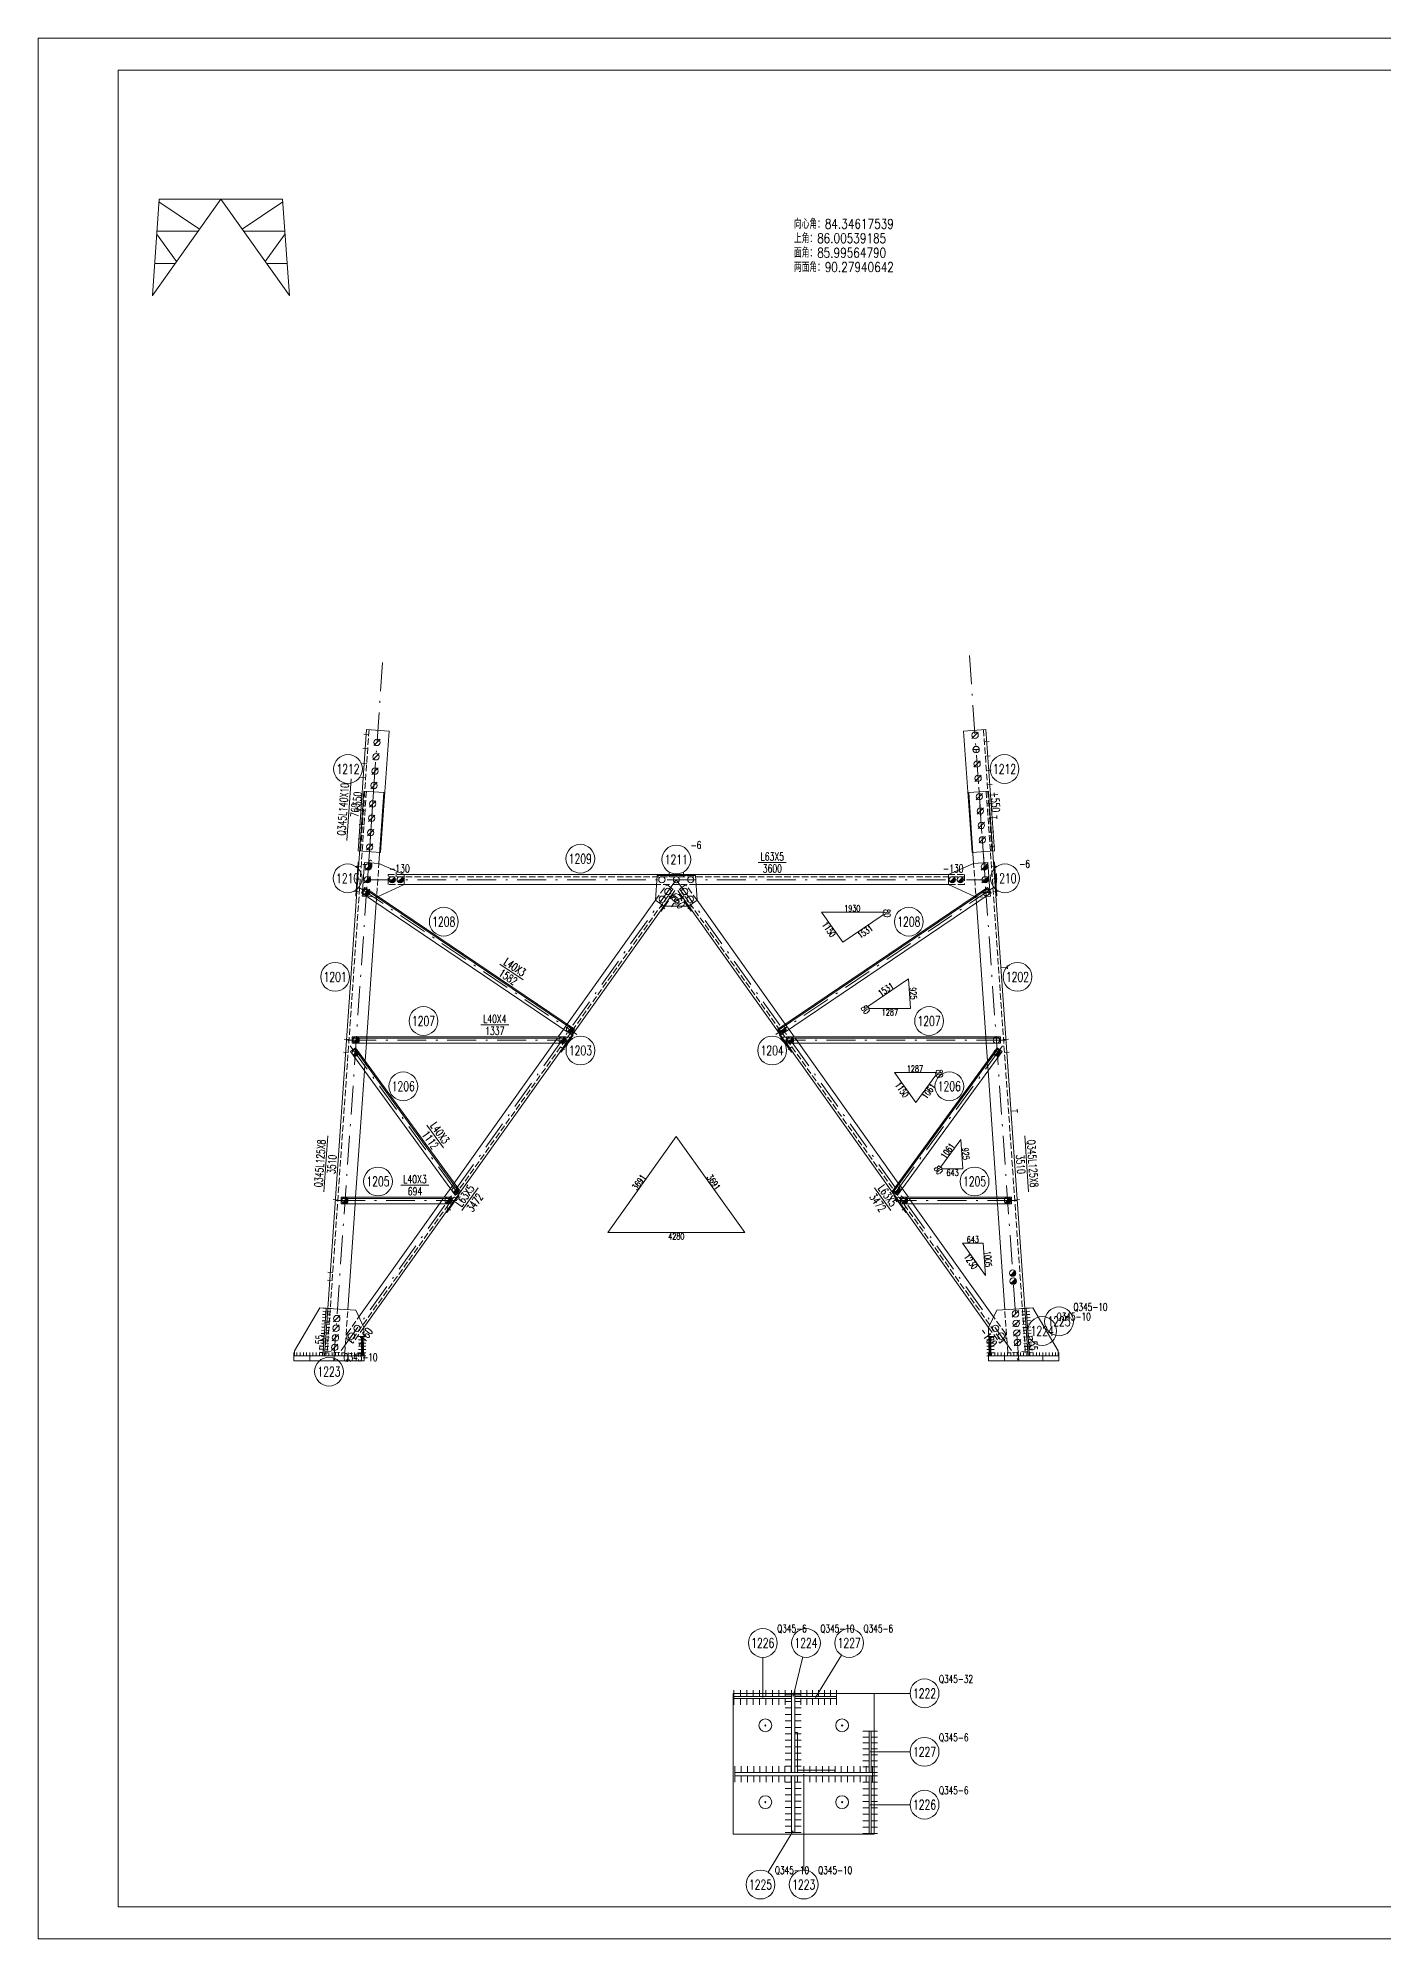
# Model space of a CAD drawing. Extents: x 0 to 841, y 0 to 5426.
# Drawn here: x 0 to 420, y 0 to 594 of the extents above; entities that cross this region are included whole.
import ezdxf
from ezdxf.enums import TextEntityAlignment as Align

# ---------------------------------------------------------------- set-up
doc = ezdxf.new("R2010")
doc.units = 0
doc.header["$MEASUREMENT"] = 0
doc.linetypes.add('Dash', pattern=[2.75, 2, -0.75])
doc.linetypes.add('DashDot', pattern=[15.6, 9, -3, 0.6, -3])
doc.layers.get('0').update_dxf_attribs({"linetype": 'CONTINUOUS', "lineweight": 25})
doc.styles.get("Standard").update_dxf_attribs({"font": 'simplex.shx', "width": 0.7, "height": 3, "bigfont": 'gbhzfs.shx'})

# ---------------------------------------------------------------- blocks, each defined once
blk = doc.blocks.new('M20X55S')
at = {"color": 3, "linetype": 'Continuous', "lineweight": 13}
blk.add_line((-1, -1), (1, 1), dxfattribs=at)
blk.add_circle((0, 0), 1, dxfattribs=at)
blk = doc.blocks.new('M16X40S')
at = {"color": 3, "linetype": 'Continuous', "lineweight": 13}
blk.add_line((-0.707, -0.707), (0.707, 0.707), dxfattribs=at)
blk.add_circle((0, 0), 1, dxfattribs=at)
for radius in [0.9, 0.8, 0.7, 0.6, 0.5, 0.4, 0.3, 0.2, 0.1]:
    blk.add_arc((0, 0), radius, 225, 45, dxfattribs=at)
blk = doc.blocks.new('StepBolt')
at = {"color": 3, "linetype": 'Continuous', "lineweight": 13}
for p, q in [((-1, 0), (1, 0)), ((0, 0), (0, -1))]:
    blk.add_line(p, q, dxfattribs=at)
blk.add_circle((0, 0), 1, dxfattribs=at)
blk = doc.blocks.new('M16X50S')
at = {"color": 3, "linetype": 'Continuous', "lineweight": 13}
blk.add_line((-1, -1), (1, 1), dxfattribs=at)
blk.add_circle((0, 0), 1, dxfattribs=at)
for radius in [0.9, 0.8, 0.7, 0.6, 0.5, 0.4, 0.3, 0.2, 0.1]:
    blk.add_arc((0, 0), radius, 225, 45, dxfattribs=at)
blk = doc.blocks.new('M20X45S')
at = {"color": 3, "linetype": 'Continuous', "lineweight": 13}
blk.add_circle((0, 0), 1, dxfattribs=at)
blk = doc.blocks.new('DefaultBolt')
at = {"color": 3, "linetype": 'Continuous', "lineweight": 13}
for p, q in [((-0.1, -0.1), (0.1, 0.1)), ((0.1, -0.1), (-0.1, 0.1))]:
    blk.add_line(p, q, dxfattribs=at)
blk.add_circle((0, 0), 1, dxfattribs=at)

msp = doc.modelspace()

# ---------------------------------------------------------------- linework, layer by layer
at = {"color": 7, "linetype": 'Continuous', "lineweight": 18}
for p, q in [((0, 594), (841, 594)), ((0, 0), (0, 594)), ((25, 584), (831, 584)), ((25, 10), (25, 584)), ((25, 10), (831, 10)), ((0, 0), (841, 0))]:
    msp.add_line(p, q, dxfattribs=at)
at = {"color": 7, "linetype": 'Continuous', "lineweight": 0}
for p, q in [((37.82, 543.62), (35.72, 513.55)), ((57.12, 543.62), (35.72, 513.55)), ((37.76, 542.82), (50.45, 534.25)), ((37.82, 543.62), (76.41, 543.62)), ((57.12, 543.62), (78.52, 513.55)), ((76.47, 542.82), (63.78, 534.25)), ((76.41, 543.62), (78.52, 513.55)), ((37.06, 532.8), (43.31, 524.22)), ((37.12, 533.6), (49.98, 533.6)), ((77.11, 533.6), (64.25, 533.6)), ((77.17, 532.8), (70.92, 524.22)), ((36.42, 523.57), (42.85, 523.57)), ((77.81, 523.57), (71.38, 523.57)), ((101.93, 328.21), (167.43, 283.93)), ((296.88, 328.21), (231.38, 283.93)), ((98.16, 281.48), (164.99, 281.48)), ((300.66, 281.48), (233.82, 281.48)), ((98.88, 278.25), (131.61, 233.36)), ((299.94, 278.25), (267.2, 233.36)), ((94.66, 231.36), (129.32, 231.36)), ((304.16, 231.36), (269.49, 231.36)), ((89.98, 196.1), (88.98, 196.17)), ((90.05, 197.09), (89.05, 197.16)), ((90.48, 196.06), (91.48, 195.99)), ((90.55, 197.05), (91.54, 196.98)), ((308.27, 197.05), (307.27, 196.98)), ((308.34, 196.06), (307.34, 196)), ((308.76, 197.09), (309.76, 197.16)), ((308.83, 196.1), (309.83, 196.17)), ((89.56, 190.16), (88.57, 190.23)), ((89.63, 191.15), (88.64, 191.22)), ((89.7, 192.14), (88.71, 192.21)), ((89.77, 193.13), (88.77, 193.2)), ((89.84, 194.12), (88.84, 194.19)), ((89.91, 195.11), (88.91, 195.18)), ((90.06, 190.12), (91.06, 190.05)), ((90.13, 191.11), (91.13, 191.04)), ((90.2, 192.1), (91.2, 192.03)), ((90.27, 193.09), (91.27, 193.02)), ((90.34, 194.08), (91.34, 194.01)), ((90.41, 195.07), (91.41, 195)), ((308.4, 195.08), (307.41, 195.01)), ((308.47, 194.09), (307.48, 194.02)), ((308.54, 193.1), (307.54, 193.03)), ((308.61, 192.11), (307.61, 192.04)), ((308.68, 191.13), (307.68, 191.06)), ((308.75, 190.14), (307.75, 190.07)), ((308.9, 195.11), (309.9, 195.18)), ((308.97, 194.12), (309.97, 194.19)), ((309.04, 193.14), (310.04, 193.21)), ((309.11, 192.15), (310.11, 192.22)), ((309.18, 191.16), (310.18, 191.23)), ((309.25, 190.17), (310.25, 190.24)), ((89.15, 184.22), (88.15, 184.29)), ((89.22, 185.21), (88.22, 185.28)), ((89.29, 186.2), (88.29, 186.27)), ((89.36, 187.19), (88.36, 187.26)), ((89.43, 188.18), (88.43, 188.25)), ((89.5, 189.17), (88.5, 189.24)), ((89.65, 184.18), (90.65, 184.11)), ((89.72, 185.17), (90.72, 185.1)), ((89.79, 186.16), (90.78, 186.09)), ((89.86, 187.15), (90.85, 187.08)), ((89.93, 188.14), (90.92, 188.07)), ((89.99, 189.13), (90.99, 189.06)), ((101.11, 188.22), (100.11, 188.22)), ((101.11, 187.21), (100.11, 187.21)), ((101.11, 186.21), (100.11, 186.21)), ((101.11, 185.21), (100.11, 185.21)), ((101.11, 184.21), (100.11, 184.21)), ((101.41, 188.22), (102.41, 188.22)), ((101.41, 187.21), (102.41, 187.21)), ((101.41, 186.21), (102.41, 186.21)), ((101.41, 185.21), (102.41, 185.21)), ((101.41, 184.21), (102.41, 184.21)), ((297.4, 188.22), (296.4, 188.22)), ((297.4, 187.21), (296.4, 187.21)), ((297.4, 186.21), (296.4, 186.21)), ((297.4, 185.21), (296.4, 185.21)), ((297.4, 184.21), (296.4, 184.21)), ((297.7, 188.22), (298.7, 188.22)), ((297.7, 187.21), (298.7, 187.21)), ((297.7, 186.21), (298.7, 186.21)), ((297.7, 185.21), (298.7, 185.21)), ((297.7, 184.21), (298.7, 184.21)), ((308.82, 189.15), (307.82, 189.08)), ((308.89, 188.16), (307.89, 188.09)), ((308.96, 187.18), (307.96, 187.11)), ((309.02, 186.19), (308.03, 186.12)), ((309.09, 185.2), (308.1, 185.13)), ((309.16, 184.21), (308.17, 184.14)), ((309.32, 189.19), (310.31, 189.26)), ((309.39, 188.2), (310.38, 188.27)), ((309.45, 187.21), (310.45, 187.28)), ((309.52, 186.22), (310.52, 186.29)), ((309.59, 185.24), (310.59, 185.3)), ((309.66, 184.25), (310.66, 184.32)), ((79.9, 182.24), (79.9, 183.23)), ((80.9, 182.24), (80.9, 183.23)), ((81.9, 182.24), (81.9, 183.23)), ((82.9, 182.24), (82.9, 183.23)), ((83.9, 182.24), (83.9, 183.23)), ((84.9, 182.24), (84.9, 183.23)), ((85.9, 182.24), (85.9, 183.23)), ((86.9, 182.24), (86.9, 183.23)), ((87.9, 182.24), (87.9, 183.23)), ((89.01, 182.24), (88.01, 182.31)), ((89.08, 183.23), (88.08, 183.3)), ((88.9, 182.24), (88.9, 183.23)), ((89.51, 182.2), (90.51, 182.13)), ((89.58, 183.19), (90.58, 183.12)), ((89.9, 182.24), (89.9, 183.23)), ((90.9, 182.24), (90.9, 183.23)), ((91.9, 182.24), (91.9, 183.23)), ((92.9, 182.24), (92.9, 183.23)), ((93.9, 182.24), (93.9, 183.23)), ((94.9, 182.24), (94.9, 183.23)), ((95.9, 182.24), (95.9, 183.23)), ((96.9, 182.24), (96.9, 183.23)), ((97.9, 182.24), (97.9, 183.23)), ((98.9, 182.24), (98.9, 183.23)), ((99.9, 182.24), (99.9, 183.23)), ((101.11, 183.2), (100.11, 183.2)), ((101.11, 182.2), (100.11, 182.2)), ((100.9, 182.24), (100.9, 183.23)), ((101.41, 183.2), (102.41, 183.2)), ((101.41, 182.2), (102.41, 182.2)), ((101.9, 182.24), (101.9, 183.23)), ((297.4, 183.2), (296.4, 183.2)), ((297.4, 182.2), (296.4, 182.2)), ((296.91, 182.24), (296.91, 183.23)), ((297.7, 183.2), (298.7, 183.2)), ((297.7, 182.2), (298.7, 182.2)), ((297.91, 182.24), (297.91, 183.23)), ((298.91, 182.24), (298.91, 183.23)), ((299.91, 182.24), (299.91, 183.23)), ((300.91, 182.24), (300.91, 183.23)), ((301.91, 182.24), (301.91, 183.23)), ((302.91, 182.24), (302.91, 183.23)), ((303.91, 182.24), (303.91, 183.23)), ((304.91, 182.24), (304.91, 183.23)), ((305.91, 182.24), (305.91, 183.23)), ((306.91, 182.24), (306.91, 183.23)), ((307.91, 182.24), (307.91, 183.23)), ((309.23, 183.22), (308.23, 183.16)), ((309.3, 182.24), (308.3, 182.17)), ((308.91, 182.24), (308.91, 183.23)), ((309.73, 183.26), (310.73, 183.33)), ((309.8, 182.27), (310.8, 182.34)), ((309.91, 182.24), (309.91, 183.23)), ((310.91, 182.24), (310.91, 183.23)), ((311.91, 182.24), (311.91, 183.23)), ((312.91, 182.24), (312.91, 183.23)), ((313.91, 182.24), (313.91, 183.23)), ((314.91, 182.24), (314.91, 183.23)), ((315.91, 182.24), (315.91, 183.23)), ((316.91, 182.24), (316.91, 183.23)), ((317.91, 182.24), (317.91, 183.23)), ((318.91, 182.24), (318.91, 183.23)), ((217.43, 75.77), (217.43, 77.77)), ((219.43, 75.77), (219.43, 77.77)), ((221.43, 75.77), (221.43, 77.77)), ((223.43, 75.77), (223.43, 77.77)), ((225.43, 75.77), (225.43, 77.77)), ((227.43, 75.77), (227.43, 77.77)), ((229.43, 75.77), (229.43, 77.77)), ((231.43, 75.77), (231.43, 77.77)), ((233.43, 75.77), (233.43, 77.77)), ((235.43, 75.77), (235.43, 77.77)), ((236.44, 75.77), (236.44, 77.77)), ((238.29, 75.77), (238.29, 77.77)), ((240.15, 75.77), (240.15, 77.77)), ((242.01, 75.77), (242.01, 77.77)), ((243.86, 75.77), (243.86, 77.77)), ((245.72, 75.77), (245.72, 77.77)), ((247.58, 75.77), (247.58, 77.77)), ((249.44, 75.77), (249.44, 77.77)), ((217.43, 75.17), (217.43, 73.17)), ((219.43, 75.17), (219.43, 73.17)), ((221.43, 75.17), (221.43, 73.17)), ((223.43, 75.17), (223.43, 73.17)), ((225.43, 75.17), (225.43, 73.17)), ((227.43, 75.17), (227.43, 73.17)), ((229.43, 75.17), (229.43, 73.17)), ((231.43, 75.17), (231.43, 73.17)), ((233.43, 75.17), (233.43, 73.17)), ((235.44, 76.25), (233.44, 76.25)), ((235.44, 74.23), (233.44, 74.23)), ((235.44, 72.2), (233.44, 72.2)), ((235.43, 75.17), (235.43, 73.17)), ((236.44, 76.25), (238.43, 76.25)), ((236.44, 75.17), (236.44, 73.17)), ((236.44, 74.23), (238.43, 74.23)), ((236.44, 72.2), (238.43, 72.2)), ((238.29, 75.17), (238.29, 73.17)), ((240.15, 75.17), (240.15, 73.17)), ((242.01, 75.17), (242.01, 73.17)), ((243.86, 75.17), (243.86, 73.17)), ((245.72, 75.17), (245.72, 73.17)), ((247.58, 75.17), (247.58, 73.17)), ((249.44, 75.17), (249.44, 73.17)), ((235.44, 70.18), (233.44, 70.18)), ((235.44, 68.16), (233.44, 68.16)), ((235.44, 66.13), (233.44, 66.13)), ((236.44, 70.18), (238.43, 70.18)), ((236.44, 68.16), (238.43, 68.16)), ((236.44, 66.13), (238.43, 66.13)), ((235.44, 64.11), (233.44, 64.11)), ((235.44, 62.09), (233.44, 62.09)), ((235.44, 60.06), (233.44, 60.06)), ((236.44, 64.11), (238.43, 64.11)), ((236.44, 62.09), (238.43, 62.09)), ((236.44, 60.06), (238.43, 60.06)), ((259.64, 64.97), (257.64, 64.97)), ((259.64, 63.11), (257.64, 63.11)), ((259.64, 61.25), (257.64, 61.25)), ((260.24, 64.97), (262.24, 64.97)), ((260.24, 63.11), (262.24, 63.11)), ((260.24, 61.25), (262.24, 61.25)), ((217.72, 51.97), (217.72, 53.96)), ((219.67, 51.97), (219.67, 53.96)), ((221.63, 51.97), (221.63, 53.96)), ((223.58, 51.97), (223.58, 53.96)), ((225.54, 51.97), (225.54, 53.96)), ((227.49, 51.97), (227.49, 53.96)), ((229.45, 51.97), (229.45, 53.96)), ((231.4, 51.97), (231.4, 53.96)), ((233.35, 51.97), (233.35, 53.96)), ((235.44, 58.04), (233.44, 58.04)), ((235.44, 56.02), (233.44, 56.02)), ((235.44, 53.99), (233.44, 53.99)), ((235.31, 51.97), (235.31, 53.96)), ((236.44, 58.04), (238.43, 58.04)), ((236.44, 56.02), (238.43, 56.02)), ((236.44, 53.99), (238.43, 53.99)), ((237.26, 51.97), (237.26, 53.96)), ((239.22, 51.97), (239.22, 53.96)), ((241.17, 51.97), (241.17, 53.96)), ((243.13, 51.97), (243.13, 53.96)), ((245.08, 51.97), (245.08, 53.96)), ((247.04, 51.97), (247.04, 53.96)), ((248.99, 51.97), (248.99, 53.96)), ((250.95, 51.97), (250.95, 53.96)), ((252.9, 51.97), (252.9, 53.96)), ((254.85, 51.97), (254.85, 53.96)), ((256.81, 51.97), (256.81, 53.96)), ((259.64, 59.4), (257.64, 59.4)), ((259.64, 57.54), (257.64, 57.54)), ((259.64, 55.68), (257.64, 55.68)), ((259.64, 53.82), (257.64, 53.82)), ((258.76, 51.97), (258.76, 53.96)), ((260.24, 59.4), (262.24, 59.4)), ((260.24, 57.54), (262.24, 57.54)), ((260.24, 55.68), (262.24, 55.68)), ((260.24, 53.82), (262.24, 53.82)), ((260.72, 51.97), (260.72, 53.96)), ((217.72, 50.97), (217.72, 48.97)), ((219.67, 50.97), (219.67, 48.97)), ((221.63, 50.97), (221.63, 48.97)), ((223.58, 50.97), (223.58, 48.97)), ((225.54, 50.97), (225.54, 48.97)), ((227.49, 50.97), (227.49, 48.97)), ((229.45, 50.97), (229.45, 48.97)), ((231.4, 50.97), (231.4, 48.97)), ((233.35, 50.97), (233.35, 48.97)), ((235.44, 51.97), (233.44, 51.97)), ((235.44, 50.96), (233.44, 50.96)), ((235.44, 49), (233.44, 49)), ((235.31, 50.97), (235.31, 48.97)), ((236.44, 51.97), (238.43, 51.97)), ((236.44, 50.96), (238.43, 50.96)), ((236.44, 49), (238.43, 49)), ((237.26, 50.97), (237.26, 48.97)), ((239.22, 50.97), (239.22, 48.97)), ((241.17, 50.97), (241.17, 48.97)), ((243.13, 50.97), (243.13, 48.97)), ((245.08, 50.97), (245.08, 48.97)), ((247.04, 50.97), (247.04, 48.97)), ((248.99, 50.97), (248.99, 48.97)), ((250.95, 50.97), (250.95, 48.97)), ((252.9, 50.97), (252.9, 48.97)), ((254.85, 50.97), (254.85, 48.97)), ((256.81, 50.97), (256.81, 48.97)), ((259.64, 51.97), (257.64, 51.97)), ((259.64, 50.96), (257.64, 50.96)), ((259.64, 48.96), (257.64, 48.96)), ((258.76, 50.97), (258.76, 48.97)), ((260.24, 51.97), (262.24, 51.97)), ((260.24, 50.96), (262.24, 50.96)), ((260.24, 48.96), (262.24, 48.96)), ((260.72, 50.97), (260.72, 48.97)), ((235.44, 47.03), (233.44, 47.03)), ((235.44, 45.06), (233.44, 45.06)), ((235.44, 43.09), (233.44, 43.09)), ((236.44, 47.03), (238.43, 47.03)), ((236.44, 45.06), (238.43, 45.06)), ((236.44, 43.09), (238.43, 43.09)), ((259.64, 46.96), (257.64, 46.96)), ((259.64, 44.96), (257.64, 44.96)), ((259.64, 42.96), (257.64, 42.96)), ((260.24, 46.96), (262.24, 46.96)), ((260.24, 44.96), (262.24, 44.96)), ((260.24, 42.96), (262.24, 42.96)), ((235.44, 41.12), (233.44, 41.12)), ((235.44, 39.15), (233.44, 39.15)), ((235.44, 37.19), (233.44, 37.19)), ((236.44, 41.12), (238.43, 41.12)), ((236.44, 39.15), (238.43, 39.15)), ((236.44, 37.19), (238.43, 37.19)), ((259.64, 40.96), (257.64, 40.96)), ((259.64, 38.96), (257.64, 38.96)), ((259.64, 36.96), (257.64, 36.96)), ((260.24, 40.96), (262.24, 40.96)), ((260.24, 38.96), (262.24, 38.96)), ((260.24, 36.96), (262.24, 36.96)), ((235.44, 35.22), (233.44, 35.22)), ((235.44, 33.25), (233.44, 33.25)), ((236.44, 35.22), (238.43, 35.22)), ((236.44, 33.25), (238.43, 33.25)), ((259.64, 34.96), (257.64, 34.96)), ((259.64, 32.96), (257.64, 32.96)), ((260.24, 34.96), (262.24, 34.96)), ((260.24, 32.96), (262.24, 32.96))]:
    msp.add_line(p, q, dxfattribs=at)
at = {"color": 2, "linetype": 'DashDot', "lineweight": 0}
for p, q in [((107.64, 398.84), (102.91, 331)), ((291.01, 401.08), (295.91, 331)), ((104.93, 359.93), (92.41, 180.63)), ((293.88, 359.93), (306.41, 180.63)), ((199.41, 331), (92.41, 180.63)), ((100.35, 328.55), (168.34, 282.6)), ((102.91, 331), (295.91, 331)), ((199.41, 331), (306.41, 180.63)), ((298.46, 328.55), (230.47, 282.6)), ((96.66, 280.88), (166.49, 280.88)), ((302.16, 280.88), (232.32, 280.88)), ((97.51, 279.11), (132.01, 231.79)), ((301.3, 279.11), (266.8, 231.79)), ((93.16, 230.76), (130.82, 230.76)), ((305.66, 230.76), (267.99, 230.76))]:
    msp.add_line(p, q, dxfattribs=at)
at = {"color": 1, "linetype": 'Dash', "lineweight": 0}
for p, q in [((103.42, 377.83), (100.77, 339.92)), ((295.39, 377.83), (298.04, 339.92)), ((102.58, 358.59), (90.35, 183.53)), ((296.23, 358.59), (308.46, 183.53)), ((105.66, 323.75), (106.51, 336.01)), ((293.15, 323.75), (292.3, 336.01)), ((198.36, 328.06), (97.74, 186.66)), ((101.4, 327.43), (101.35, 326.67)), ((109.41, 332.6), (114.41, 332.6)), ((109.41, 329.45), (109.41, 332.6)), ((109.41, 331.85), (289.41, 331.85)), ((114.41, 329.45), (109.41, 329.45)), ((192.92, 324.57), (196.17, 329.13)), ((205.58, 329.45), (193.23, 329.45)), ((198.97, 327.63), (195.49, 322.74)), ((196.17, 329.13), (196.85, 329.14)), ((196.85, 329.14), (198.97, 327.63)), ((201.96, 329.14), (199.84, 327.63)), ((199.84, 327.63), (203.32, 322.74)), ((200.45, 328.06), (301.07, 186.66)), ((202.64, 329.13), (201.96, 329.14)), ((205.89, 324.57), (202.64, 329.13)), ((284.41, 332.6), (289.41, 332.6)), ((289.41, 329.45), (284.41, 329.45)), ((289.41, 332.6), (289.41, 329.45)), ((297.46, 326.67), (297.41, 327.43)), ((102.7, 325.75), (105.78, 325.54)), ((105.78, 325.54), (106.27, 325.76)), ((198.25, 326.61), (194.48, 321.31)), ((195.86, 322.74), (198.49, 326.44)), ((198.49, 326.44), (198.25, 326.61)), ((200.32, 326.44), (200.57, 326.61)), ((202.95, 322.74), (200.32, 326.44)), ((200.57, 326.61), (204.33, 321.31)), ((292.54, 325.76), (293.03, 325.54)), ((293.03, 325.54), (296.11, 325.75)), ((164.19, 284.19), (165.35, 285.82)), ((234.62, 284.19), (233.46, 285.82)), ((102.59, 279.88), (102.73, 281.88)), ((161.12, 279.88), (162.55, 281.88)), ((166.93, 282.6), (163.16, 277.3)), ((231.88, 282.6), (235.65, 277.3)), ((237.69, 279.88), (236.26, 281.88)), ((296.22, 279.88), (296.08, 281.88)), ((101.99, 271.26), (102.21, 274.36)), ((296.82, 271.26), (296.6, 274.36)), ((99.09, 229.76), (99.23, 231.76)), ((125.46, 229.76), (126.88, 231.76)), ((131.26, 232.48), (127.49, 227.18)), ((128.82, 234.48), (130.04, 236.19)), ((267.55, 232.48), (271.32, 227.18)), ((269.99, 234.48), (268.77, 236.19)), ((273.35, 229.76), (271.93, 231.76)), ((299.72, 229.76), (299.58, 231.76)), ((89.98, 196.1), (88.98, 196.17)), ((89.01, 182.27), (90.05, 197.09)), ((90.05, 197.09), (89.05, 197.16)), ((90.54, 197.05), (89.51, 182.24)), ((90.54, 197.05), (89.6, 183.59)), ((90.05, 197.09), (90.54, 197.05)), ((90.55, 197.05), (90.05, 197.09)), ((90.48, 196.06), (91.47, 196)), ((90.54, 197.05), (91.54, 196.98)), ((95.84, 183.15), (96.78, 196.62)), ((302.97, 183.15), (302.03, 196.62)), ((308.27, 197.05), (309.21, 183.59)), ((89.56, 190.17), (88.57, 190.24)), ((89.63, 191.16), (88.63, 191.23)), ((89.7, 192.15), (88.7, 192.22)), ((89.77, 193.14), (88.77, 193.21)), ((89.84, 194.12), (88.84, 194.19)), ((89.91, 195.11), (88.91, 195.18)), ((90.06, 190.14), (91.06, 190.07)), ((90.13, 191.13), (91.13, 191.06)), ((90.2, 192.11), (91.2, 192.04)), ((90.27, 193.1), (91.27, 193.03)), ((90.34, 194.09), (91.34, 194.02)), ((90.41, 195.08), (91.4, 195.01)), ((96.56, 189.15), (100.27, 194.36)), ((101.83, 191.11), (98.35, 186.22)), ((296.98, 191.11), (300.46, 186.22)), ((302.25, 189.15), (298.54, 194.36)), ((89.15, 184.25), (88.15, 184.32)), ((89.22, 185.24), (88.22, 185.3)), ((89.29, 186.22), (88.29, 186.29)), ((89.36, 187.21), (88.36, 187.28)), ((89.43, 188.2), (88.43, 188.27)), ((89.49, 189.19), (88.5, 189.26)), ((89.65, 184.21), (90.65, 184.14)), ((89.72, 185.2), (90.71, 185.13)), ((89.79, 186.19), (90.78, 186.12)), ((89.86, 187.18), (90.85, 187.11)), ((89.92, 188.16), (90.92, 188.09)), ((89.99, 189.15), (90.99, 189.08)), ((96.47, 187.56), (96.56, 189.15)), ((98.35, 186.22), (96.47, 187.56)), ((300.46, 186.22), (302.34, 187.56)), ((302.34, 187.56), (302.25, 189.15)), ((80.15, 182.24), (101.65, 182.24)), ((89.01, 182.27), (88.01, 182.34)), ((89.08, 183.26), (88.08, 183.33)), ((89.51, 182.24), (89.01, 182.27)), ((89.51, 182.24), (90.51, 182.17)), ((89.58, 183.22), (90.58, 183.16)), ((89.6, 183.59), (95.84, 183.15)), ((297.16, 182.24), (309.3, 182.24)), ((309.2, 183.59), (302.97, 183.15)), ((309.8, 182.24), (318.66, 182.24))]:
    msp.add_line(p, q, dxfattribs=at)
at = {"color": 7, "linetype": 'Continuous', "lineweight": 13}
for p, q in [((97.84, 362.47), (96.5, 343.27)), ((225.03, 336.35), (233.78, 336.35)), ((144.29, 304.58), (151.54, 299.68)), ((138.34, 285.63), (147.09, 285.63)), ((90.55, 250.93), (89.33, 233.47)), ((121.48, 254.3), (126.63, 247.23)), ((308.26, 250.93), (309.48, 233.47)), ((113.39, 235.51), (122.14, 235.51)), ((137.48, 234.75), (132.41, 227.62)), ((261.33, 234.75), (266.4, 227.62)), ((226.43, 88), (226.43, 75.47)), ((238.89, 88.12), (235.94, 75.75)), ((251.07, 88.67), (242.94, 75.47)), ((272.47, 76.75), (261.22, 76.75)), ((272.47, 58.47), (259.94, 58.47)), ((239.22, 21.5), (239.22, 51.47)), ((272.47, 41.96), (259.94, 41.96)), ((228.06, 20.84), (235.94, 33.75))]:
    msp.add_line(p, q, dxfattribs=at)
at = {"color": 1, "linetype": 'Continuous', "lineweight": 0}
for p, q in [((264.03, 320.83), (244.73, 320.83)), ((244.73, 320.83), (251.4, 311.46)), ((264.09, 320.03), (264.03, 320.83)), ((251.4, 311.46), (264.09, 320.03)), ((271.92, 299.98), (259.23, 291.41)), ((272.56, 290.76), (271.92, 299.98)), ((259.23, 291.41), (259.7, 290.76)), ((259.7, 290.76), (272.56, 290.76)), ((280.4, 270.71), (267.53, 270.71)), ((267.53, 270.71), (274.2, 261.33)), ((274.2, 261.33), (280.45, 269.91)), ((280.45, 269.91), (280.4, 270.71)), ((199.41, 250.8), (178.01, 220.73)), ((220.81, 220.73), (199.41, 250.8)), ((288.29, 249.86), (282.03, 241.29)), ((288.93, 240.63), (288.29, 249.86)), ((282.03, 241.29), (282.5, 240.63)), ((282.5, 240.63), (288.93, 240.63)), ((178.01, 220.73), (220.81, 220.73)), ((295.26, 217.39), (288.83, 217.39)), ((288.83, 217.39), (295.96, 207.37)), ((295.96, 207.37), (295.26, 217.39))]:
    msp.add_line(p, q, dxfattribs=at)
at = {"color": 7, "linetype": 'Continuous', "lineweight": 0}
for points in [[(102.67, 377.88), (100.03, 339.97)], [(109.66, 377.39), (102.67, 377.88)], [(107.01, 339.49), (109.66, 377.39)], [(289.15, 377.39), (296.14, 377.88)], [(291.8, 339.49), (289.15, 377.39)], [(296.14, 377.88), (298.78, 339.97)], [(101.83, 358.64), (90.54, 197.05)], [(108.06, 358.21), (101.83, 358.64)], [(106.51, 336.01), (108.06, 358.21)], [(290.75, 358.21), (296.98, 358.64)], [(292.3, 336.01), (290.75, 358.21)], [(296.98, 358.64), (308.27, 197.05)], [(100.03, 339.97), (107.01, 339.49)], [(298.78, 339.97), (291.8, 339.49)], [(99.97, 336.47), (99.24, 325.99)], [(99.54, 325.97), (100.27, 336.45)], [(100.27, 336.45), (99.97, 336.47)], [(102.02, 336.32), (101.4, 327.43)], [(106.51, 336.01), (102.02, 336.32)], [(114.41, 332.6), (106.51, 336.01)], [(292.3, 336.01), (284.41, 332.6)], [(296.79, 336.32), (292.3, 336.01)], [(297.41, 327.43), (296.79, 336.32)], [(298.54, 336.45), (298.84, 336.47)], [(299.27, 325.97), (298.54, 336.45)], [(298.84, 336.47), (299.57, 325.99)], [(101.03, 326.88), (102.15, 328.54)], [(166.53, 282.61), (101.03, 326.88)], [(102.15, 328.54), (167.65, 284.27)], [(106.27, 325.76), (114.41, 329.45)], [(114.41, 329.45), (114.41, 332.6)], [(114.41, 332.6), (284.41, 332.6)], [(193.23, 329.45), (114.41, 329.45)], [(193.41, 332.35), (192.92, 324.57)], [(205.41, 332.35), (193.41, 332.35)], [(205.89, 324.57), (205.41, 332.35)], [(284.41, 329.45), (205.58, 329.45)], [(296.66, 328.54), (231.16, 284.27)], [(232.28, 282.61), (297.78, 326.88)], [(284.41, 332.6), (284.41, 329.45)], [(284.41, 329.45), (292.54, 325.76)], [(297.78, 326.88), (296.66, 328.54)], [(99.24, 325.99), (99.54, 325.97)], [(101.35, 326.67), (101.29, 325.85)], [(101.29, 325.85), (102.7, 325.75)], [(195.49, 322.74), (101.83, 191.11)], [(102.73, 281.88), (105.66, 323.75)], [(165.35, 285.82), (192.92, 324.57)], [(192.92, 324.57), (195.49, 322.74)], [(194.48, 321.31), (194.72, 321.14)], [(194.72, 321.14), (195.86, 322.74)], [(195.49, 322.74), (203.32, 322.74)], [(204.09, 321.14), (202.95, 322.74)], [(203.32, 322.74), (205.89, 324.57)], [(203.32, 322.74), (296.98, 191.11)], [(204.33, 321.31), (204.09, 321.14)], [(233.46, 285.82), (205.89, 324.57)], [(296.08, 281.88), (293.15, 323.75)], [(296.11, 325.75), (297.52, 325.85)], [(297.52, 325.85), (297.46, 326.67)], [(299.57, 325.99), (299.27, 325.97)], [(98.16, 281.88), (164.99, 281.88)], [(98.16, 279.88), (98.16, 281.88)], [(164.99, 279.88), (98.16, 279.88)], [(102.21, 274.36), (102.59, 279.88)], [(130.04, 236.19), (161.12, 279.88)], [(162.55, 281.88), (164.19, 284.19)], [(163.4, 277.13), (167.17, 282.42)], [(164.99, 281.88), (164.99, 279.88)], [(167.65, 284.27), (166.53, 282.61)], [(167.17, 282.42), (166.93, 282.6)], [(231.16, 284.27), (232.28, 282.61)], [(231.64, 282.42), (231.88, 282.6)], [(235.41, 277.13), (231.64, 282.42)], [(300.66, 281.88), (233.82, 281.88)], [(233.82, 281.88), (233.82, 279.88)], [(233.82, 279.88), (300.66, 279.88)], [(236.26, 281.88), (234.62, 284.19)], [(268.77, 236.19), (237.69, 279.88)], [(296.6, 274.36), (296.22, 279.88)], [(300.66, 279.88), (300.66, 281.88)], [(97.58, 277.31), (99.2, 278.49)], [(130.32, 232.42), (97.58, 277.31)], [(99.2, 278.49), (131.94, 233.59)], [(163.16, 277.3), (163.4, 277.13)], [(235.65, 277.3), (235.41, 277.13)], [(299.61, 278.49), (266.88, 233.59)], [(268.49, 232.42), (301.23, 277.31)], [(301.23, 277.31), (299.61, 278.49)], [(99.23, 231.76), (101.99, 271.26)], [(299.58, 231.76), (296.82, 271.26)], [(94.66, 231.76), (129.32, 231.76)], [(94.66, 229.76), (94.66, 231.76)], [(126.88, 231.76), (128.82, 234.48)], [(127.7, 227.03), (131.46, 232.33)], [(129.32, 231.76), (129.32, 229.76)], [(131.94, 233.59), (130.32, 232.42)], [(131.46, 232.33), (131.26, 232.48)], [(266.88, 233.59), (268.49, 232.42)], [(267.35, 232.33), (267.55, 232.48)], [(271.12, 227.03), (267.35, 232.33)], [(304.16, 231.76), (269.49, 231.76)], [(269.49, 231.76), (269.49, 229.76)], [(271.93, 231.76), (269.99, 234.48)], [(304.16, 229.76), (304.16, 231.76)], [(129.32, 229.76), (94.66, 229.76)], [(96.78, 196.62), (99.09, 229.76)], [(100.27, 194.36), (125.46, 229.76)], [(127.49, 227.18), (127.7, 227.03)], [(269.49, 229.76), (304.16, 229.76)], [(271.32, 227.18), (271.12, 227.03)], [(298.54, 194.36), (273.35, 229.76)], [(302.03, 196.62), (299.72, 229.76)], [(88.05, 197.23), (80.15, 183.74)], [(90.05, 197.09), (88.05, 197.23)], [(90.05, 197.09), (89.01, 182.24)], [(89.51, 182.2), (90.55, 197.05)], [(90.55, 197.05), (90.05, 197.09)], [(99.27, 196.44), (90.55, 197.05)], [(101.83, 191.11), (99.27, 196.44)], [(299.54, 196.44), (296.98, 191.11)], [(308.26, 197.05), (299.54, 196.44)], [(309.3, 182.24), (308.26, 197.05)], [(308.27, 197.05), (308.76, 197.09)], [(309.3, 182.24), (308.27, 197.05)], [(310.76, 197.23), (308.76, 197.09)], [(308.76, 197.09), (309.8, 182.24)], [(308.76, 197.09), (309.8, 182.27)], [(318.66, 183.74), (310.76, 197.23)], [(101.65, 182.24), (101.83, 191.11)], [(296.98, 191.11), (297.16, 182.24)], [(101.11, 182.2), (101.11, 188.22)], [(101.11, 188.22), (101.41, 188.22)], [(101.41, 188.22), (101.41, 182.2)], [(297.4, 182.2), (297.4, 188.22)], [(297.4, 188.22), (297.7, 188.22)], [(297.7, 188.22), (297.7, 182.2)], [(79.9, 182.24), (101.9, 182.24)], [(79.9, 180.64), (79.9, 182.24)], [(101.9, 180.64), (79.9, 180.64)], [(80.15, 183.74), (80.15, 182.24)], [(89.01, 182.24), (89.51, 182.2)], [(101.41, 182.2), (101.11, 182.2)], [(101.9, 182.24), (101.9, 180.64)], [(318.91, 182.24), (296.91, 182.24)], [(296.91, 182.24), (296.91, 180.64)], [(296.91, 180.64), (318.91, 180.64)], [(297.7, 182.2), (297.4, 182.2)], [(309.21, 183.59), (309.2, 183.59)], [(309.8, 182.27), (309.3, 182.24)], [(318.66, 182.24), (318.66, 183.74)], [(318.91, 180.64), (318.91, 182.24)], [(217.22, 32.75), (217.22, 76.75)], [(217.22, 76.75), (261.22, 76.75)], [(235.43, 75.77), (217.43, 75.77)], [(217.43, 75.77), (217.43, 75.17)], [(217.43, 75.17), (235.43, 75.17)], [(235.43, 75.17), (235.43, 75.77)], [(235.44, 51.97), (235.44, 76.25)], [(235.44, 76.25), (236.44, 76.25)], [(236.44, 76.25), (236.44, 51.97)], [(249.44, 75.77), (236.44, 75.77)], [(236.44, 75.77), (236.44, 75.17)], [(236.44, 75.17), (249.44, 75.17)], [(249.44, 75.17), (249.44, 75.77)], [(261.22, 76.75), (261.22, 32.75)], [(236.44, 51.97), (236.44, 64.5)], [(236.44, 64.5), (237.24, 64.5)], [(237.24, 64.5), (237.24, 52.77)], [(259.64, 64.97), (259.64, 51.97)], [(260.24, 64.97), (259.64, 64.97)], [(260.24, 51.97), (260.24, 64.97)], [(217.72, 51.97), (260.72, 51.97)], [(217.72, 50.97), (217.72, 51.97)], [(260.72, 50.97), (217.72, 50.97)], [(236.44, 51.97), (235.44, 51.97)], [(235.44, 33.25), (235.44, 50.96)], [(235.44, 50.96), (236.44, 50.96)], [(248.97, 51.97), (236.44, 51.97)], [(236.44, 50.96), (236.44, 33.25)], [(237.24, 52.77), (248.97, 52.77)], [(248.97, 52.77), (248.97, 51.97)], [(259.64, 51.97), (260.24, 51.97)], [(259.64, 50.96), (259.64, 32.96)], [(260.24, 50.96), (259.64, 50.96)], [(260.24, 32.96), (260.24, 50.96)], [(260.72, 51.97), (260.72, 50.97)], [(261.22, 32.75), (217.22, 32.75)], [(236.44, 33.25), (235.44, 33.25)], [(259.64, 32.96), (260.24, 32.96)]]:
    msp.add_lwpolyline(points, dxfattribs=at)
at = {"color": 3, "linetype": 'Continuous', "lineweight": 20}
for points in [[(101.82, 376.44), (103.32, 376.33)], [(101.51, 371.95), (103, 371.84)], [(297.15, 374.19), (295.65, 374.09)], [(297.46, 369.7), (295.96, 369.6)], [(100.88, 362.97), (102.38, 362.86)], [(101.19, 367.46), (102.69, 367.35)], [(297.77, 365.21), (296.28, 365.11)], [(100.98, 357.2), (102.47, 357.09)], [(298.09, 360.72), (296.59, 360.62)], [(100.66, 352.71), (102.16, 352.6)], [(297.99, 354.95), (296.5, 354.85)], [(299.55, 350.55), (297.56, 350.41)], [(299.59, 350.05), (299.52, 351.05)], [(100.35, 348.22), (101.85, 348.12)], [(298.62, 345.98), (297.12, 345.87)], [(100.04, 343.73), (101.53, 343.63)], [(298.93, 341.49), (297.44, 341.38)], [(99.44, 335.25), (100.94, 335.15)], [(111.91, 333.35), (111.91, 331.85)], [(197.16, 333.35), (197.16, 331.85)], [(201.66, 333.35), (201.66, 331.85)], [(299.37, 335.25), (297.87, 335.15)], [(98.89, 327.27), (100.38, 327.17)], [(99.17, 331.26), (100.66, 331.16)], [(299.65, 331.26), (298.15, 331.16)], [(299.92, 327.27), (298.43, 327.17)], [(195.81, 321.9), (194.59, 322.77)], [(198.13, 325.16), (196.91, 326.03)], [(200.68, 325.16), (201.9, 326.03)], [(203, 321.9), (204.22, 322.77)], [(302.83, 303.67), (300.83, 303.53)], [(302.86, 303.17), (302.79, 304.17)], [(95.66, 281.14), (97.16, 281.03)], [(166.81, 281.14), (165.59, 282.01)], [(232, 281.14), (233.22, 282.01)], [(303.15, 281.14), (301.65, 281.03)], [(95.39, 277.15), (96.88, 277.04)], [(164.49, 277.89), (163.27, 278.76)], [(234.32, 277.89), (235.54, 278.76)], [(303.42, 277.15), (301.93, 277.04)], [(305.96, 258.79), (303.96, 258.65)], [(305.99, 258.29), (305.92, 259.29)], [(131.15, 231.02), (129.92, 231.89)], [(267.66, 231.02), (268.89, 231.89)], [(92.16, 231.02), (93.66, 230.91)], [(128.83, 227.76), (127.61, 228.63)], [(269.98, 227.76), (271.21, 228.63)], [(306.65, 231.02), (305.15, 230.91)], [(90.58, 208.33), (92.08, 208.22)], [(90.41, 205.83), (91.9, 205.73)], [(89.48, 192.62), (90.98, 192.51)], [(89.69, 195.61), (91.19, 195.5)], [(309.22, 194.11), (307.73, 194.01)], [(309.43, 191.12), (307.94, 191.02)], [(89.07, 186.63), (90.56, 186.53)], [(89.27, 189.62), (90.77, 189.52)], [(309.64, 188.13), (308.14, 188.02)], [(309.85, 185.13), (308.35, 185.03)], [(84.9, 182.19), (84.9, 180.69)], [(84.9, 182.19), (84.9, 180.69)], [(96.9, 182.19), (96.9, 180.69)], [(96.9, 182.19), (96.9, 180.69)], [(301.91, 182.19), (301.91, 180.69)], [(301.91, 182.19), (301.91, 180.69)], [(313.91, 182.19), (313.91, 180.69)], [(313.91, 182.19), (313.91, 180.69)]]:
    msp.add_lwpolyline(points, dxfattribs=at)
at = {"color": 3, "linetype": 'Continuous', "lineweight": 13}
for centre in [(37.76, 542.82), (37.82, 543.62), (37.82, 543.62), (57.12, 543.62), (57.12, 543.62), (76.41, 543.62), (76.41, 543.62), (76.47, 542.82), (37.06, 532.8), (37.12, 533.6), (49.98, 533.6), (50.45, 534.25), (63.78, 534.25), (64.25, 533.6), (77.11, 533.6), (77.17, 532.8), (36.42, 523.57), (42.85, 523.57), (43.31, 524.22), (70.92, 524.22), (71.38, 523.57), (77.81, 523.57), (35.72, 513.55), (35.72, 513.55), (78.52, 513.55), (78.52, 513.55)]:
    msp.add_circle(centre, 0.01, dxfattribs=at)
at = {"color": 7, "linetype": 'Continuous', "lineweight": 13}
for centre in [(96.85, 365.59), (301.96, 365.59), (169.41, 337.55), (199.41, 337.3), (96.72, 331.43), (302.09, 331.43), (126.76, 317.88), (272.05, 317.88), (92.82, 300.63), (305.99, 300.63), (120.43, 286.83), (278.38, 286.83), (169.46, 277.62), (229.35, 277.62), (114.11, 266.44), (284.7, 266.44), (106.21, 236.71), (292.6, 236.71), (318.98, 192.98), (313.72, 189.99), (90.9, 177.29), (226.43, 92.5), (239.93, 92.5), (253.43, 92.5), (276.97, 76.75), (276.97, 58.47), (276.97, 41.96), (225.72, 17), (239.22, 17)]:
    msp.add_circle(centre, 4.5, dxfattribs=at)

# ---------------------------------------------------------------- block references
at = {"color": 3, "linetype": 'Continuous', "lineweight": 13}
for name, p in [('M20X55S', (105.9, 373.9)), ('M20X55S', (292.75, 376.14)), ('M20X55S', (105.59, 369.41)), ('StepBolt', (293.07, 371.65)), ('M20X55S', (105.27, 364.92)), ('M20X55S', (293.38, 367.16)), ('M20X55S', (293.69, 362.67)), ('M20X55S', (104.96, 360.43)), ('M20X55S', (294.09, 356.94)), ('M20X55S', (104.25, 350.2)), ('M20X55S', (104.56, 354.69)), ('M20X55S', (294.41, 352.45)), ('M20X55S', (103.93, 345.71)), ('M20X55S', (294.72, 347.96)), ('M20X55S', (103.62, 341.23)), ('M20X55S', (295.03, 343.47)), ('M16X50S', (103.18, 334.99)), ('M16X50S', (295.63, 334.99)), ('M16X50S', (102.63, 327.01)), ('M16X50S', (102.91, 331)), ('M16X40S', (110.66, 331)), ('M16X40S', (113.16, 331)), ('M20X45S', (194.91, 331)), ('M20X45S', (196.8, 327.33)), ('M20X45S', (199.41, 331)), ('M20X45S', (202.01, 327.33)), ('M20X45S', (203.91, 331)), ('M16X40S', (285.66, 331)), ('M16X40S', (288.16, 331)), ('M16X50S', (295.91, 331)), ('StepBolt', (296.18, 327.01)), ('M20X45S', (195.06, 324.89)), ('M20X45S', (203.75, 324.89)), ('M16X40S', (166.06, 284.14)), ('M16X40S', (232.75, 284.14)), ('M16X40S', (99.41, 280.88)), ('M16X40S', (163.74, 280.88)), ('M16X40S', (235.07, 280.88)), ('StepBolt', (299.41, 280.88)), ('M16X40S', (99.13, 276.89)), ('M16X40S', (299.68, 276.89)), ('M16X40S', (95.91, 230.76)), ('M16X40S', (128.07, 230.76)), ('M16X40S', (130.39, 234.01)), ('M16X40S', (268.42, 234.01)), ('M16X40S', (270.74, 230.76)), ('M16X40S', (302.91, 230.76)), ('M16X40S', (304.49, 208.07)), ('M16X40S', (304.66, 205.57)), ('M20X55S', (305.38, 195.35)), ('M20X55S', (93.12, 190.86)), ('M20X55S', (93.33, 193.85)), ('M20X45S', (99.65, 190.82)), ('M20X45S', (299.16, 190.82)), ('M20X55S', (305.59, 192.35)), ('M20X55S', (305.8, 189.36)), ('M20X55S', (92.7, 184.87)), ('M20X55S', (92.91, 187.87)), ('M20X45S', (97.91, 188.37)), ('M20X45S', (300.9, 188.37)), ('M20X55S', (306, 186.37))]:
    msp.add_blockref(name, p, dxfattribs=at)
at = {"color": 3, "linetype": 'Continuous', "lineweight": 13, "xscale": 1.999999999999886, "yscale": 1.999999999999886, "zscale": 1.999999999999886}
for p in [(227.22, 66.75), (251.22, 66.75), (227.22, 42.75), (251.22, 42.75)]:
    msp.add_blockref('DefaultBolt', p, dxfattribs=at)

# ---------------------------------------------------------------- texts
at = {"color": 7, "linetype": 'Continuous', "lineweight": 13, "width": 0.8}
for s, p in [('向心角：84.34617539', (236.19, 533.52)), ('上角：86.00539185', (236.19, 529.02)), ('面角：85.99564790', (236.19, 524.52)), ('两面角：90.27940642', (236.19, 520.02))]:
    msp.add_text(s, height=3, dxfattribs=at).set_placement(p, align=Align.BOTTOM_LEFT)
at = {"color": 7, "linetype": 'Continuous', "lineweight": 13, "width": 0.7}
for s, height, p in [('1212', 3, (96.85, 365.59)), ('1212', 3, (301.96, 365.59)), ('1209', 3, (169.41, 337.55)), ('1211', 3, (199.41, 337.3)), ('L63X5', 2.5, (229.41, 338.23)), ('1210', 3, (96.72, 331.43)), ('-130', 2.5, (112.91, 334.48)), ('3600', 2.5, (229.41, 334.48)), ('-130', 2.5, (285.91, 334.48)), ('1210', 3, (302.09, 331.43)), ('1208', 3, (126.76, 317.88)), ('1208', 3, (272.05, 317.88)), ('1201', 3, (92.82, 300.63)), ('1202', 3, (305.99, 300.63)), ('1207', 3, (120.43, 286.83)), ('1207', 3, (278.38, 286.83)), ('1203', 3, (169.46, 277.62)), ('1204', 3, (229.35, 277.62)), ('1206', 3, (114.11, 266.44)), ('1206', 3, (284.7, 266.44)), ('1205', 3, (106.21, 236.71)), ('1205', 3, (292.6, 236.71)), ('1224', 3, (313.72, 189.99)), ('1225', 3, (318.98, 192.98)), ('1223', 3, (90.9, 177.29)), ('1226', 3, (226.43, 92.5)), ('1224', 3, (239.93, 92.5)), ('1227', 3, (253.43, 92.5)), ('1222', 3, (276.97, 76.75)), ('1227', 3, (276.97, 58.47)), ('1226', 3, (276.97, 41.96)), ('1225', 3, (225.72, 17)), ('1223', 3, (239.22, 17))]:
    msp.add_text(s, height=height, dxfattribs=at).set_placement(p, align=Align.MIDDLE_CENTER)
for s, rotation, p in [('Q345L140X10', 86.00548, (95.3, 353)), ('+550', 86.00539, (99.71, 355.28)), ('+550', 273.99461, (299.1, 355.28)), ('760', 86.00548, (99.04, 352.74)), ('-60', 54.56465, (198.98, 324.4)), ('-60', 305.43535, (199.84, 324.4)), ('L40X3', 325.9451, (148.97, 303.68)), ('1582', 325.9451, (146.87, 300.58)), ('L40X4', 360, (142.71, 287.5)), ('1337', 360, (142.71, 283.75)), ('Q345L125X8', 86.00539, (88.07, 242.33)), ('1112', 306.10053, (122.54, 249.66)), ('L40X3', 306.10053, (125.57, 251.87)), ('Q345L125X8', 273.99461, (310.74, 242.33)), ('3510', 86.00539, (91.81, 242.07)), ('3510', 273.99461, (307, 242.07)), ('L40X3', 360, (117.77, 237.38)), ('694', 360, (117.77, 233.63)), ('L63X5', 54.56465, (133.42, 232.27)), ('3472', 54.56465, (136.47, 230.1)), ('3472', 305.43535, (262.34, 230.1)), ('L63X5', 305.43535, (265.4, 232.27)), ('-160', 54.56465, (101.9, 187.99)), ('-160', 305.43535, (296.91, 187.99)), ('-55', 86.00539, (87.92, 186.33)), ('-55', 273.99461, (310.89, 186.33))]:
    msp.add_text(s, height=2.5, rotation=rotation, dxfattribs=at).set_placement(p, align=Align.MIDDLE_CENTER)
for s, p in [('-6', (203.91, 341.8)), ('-6', (101.22, 335.93)), ('-6', (306.59, 335.93)), ('Q345-10', (323.48, 197.48)), ('Q345-10', (318.22, 194.49)), ('Q345-10', (95.4, 181.79)), ('Q345-6', (230.93, 97)), ('Q345-10', (244.43, 97)), ('Q345-6', (257.93, 97)), ('Q345-32', (281.47, 81.25)), ('Q345-6', (281.47, 62.97)), ('Q345-6', (281.47, 46.46)), ('Q345-10', (230.22, 21.5)), ('Q345-10', (243.72, 21.5))]:
    msp.add_text(s, height=2.4, dxfattribs=at).set_placement(p, align=Align.MIDDLE_LEFT)
at = {"color": 7, "linetype": 'Continuous', "lineweight": 20, "width": 0.7}
for s, p in [('1930', (254.38, 322.03)), ('4280', (199.41, 219.53))]:
    msp.add_text(s, height=2, dxfattribs=at).set_placement(p, align=Align.MIDDLE_CENTER)
for s, rotation, p in [('80', 273.99461, (265.26, 320.51)), ('1150', 305.43535, (247.09, 315.45)), ('1531', 34.0549, (258.42, 314.75)), ('1531', 34.0549, (264.9, 296.69)), ('925', 273.99461, (273.44, 295.45)), ('80', 305.43535, (258.49, 290.39)), ('1287', 0, (266.13, 289.56)), ('1150', 305.43535, (269.89, 265.33)), ('1287', 0, (273.96, 271.91)), ('80', 273.99461, (281.62, 270.39)), ('1061', 53.89947, (278.3, 264.91)), ('1061', 53.89947, (284.19, 246.28)), ('925', 273.99461, (289.81, 245.33)), ('3691', 54.56465, (187.73, 236.46)), ('3691', 305.43535, (211.08, 236.46)), ('80', 305.43535, (281.29, 240.26)), ('643', 0, (285.71, 239.43)), ('643', 0, (292.04, 218.59)), ('1005', 273.99461, (296.81, 212.46)), ('1230', 305.43535, (291.42, 211.68))]:
    msp.add_text(s, height=2, rotation=rotation, dxfattribs=at).set_placement(p, align=Align.MIDDLE_CENTER)

doc.saveas('drawing.dxf')
